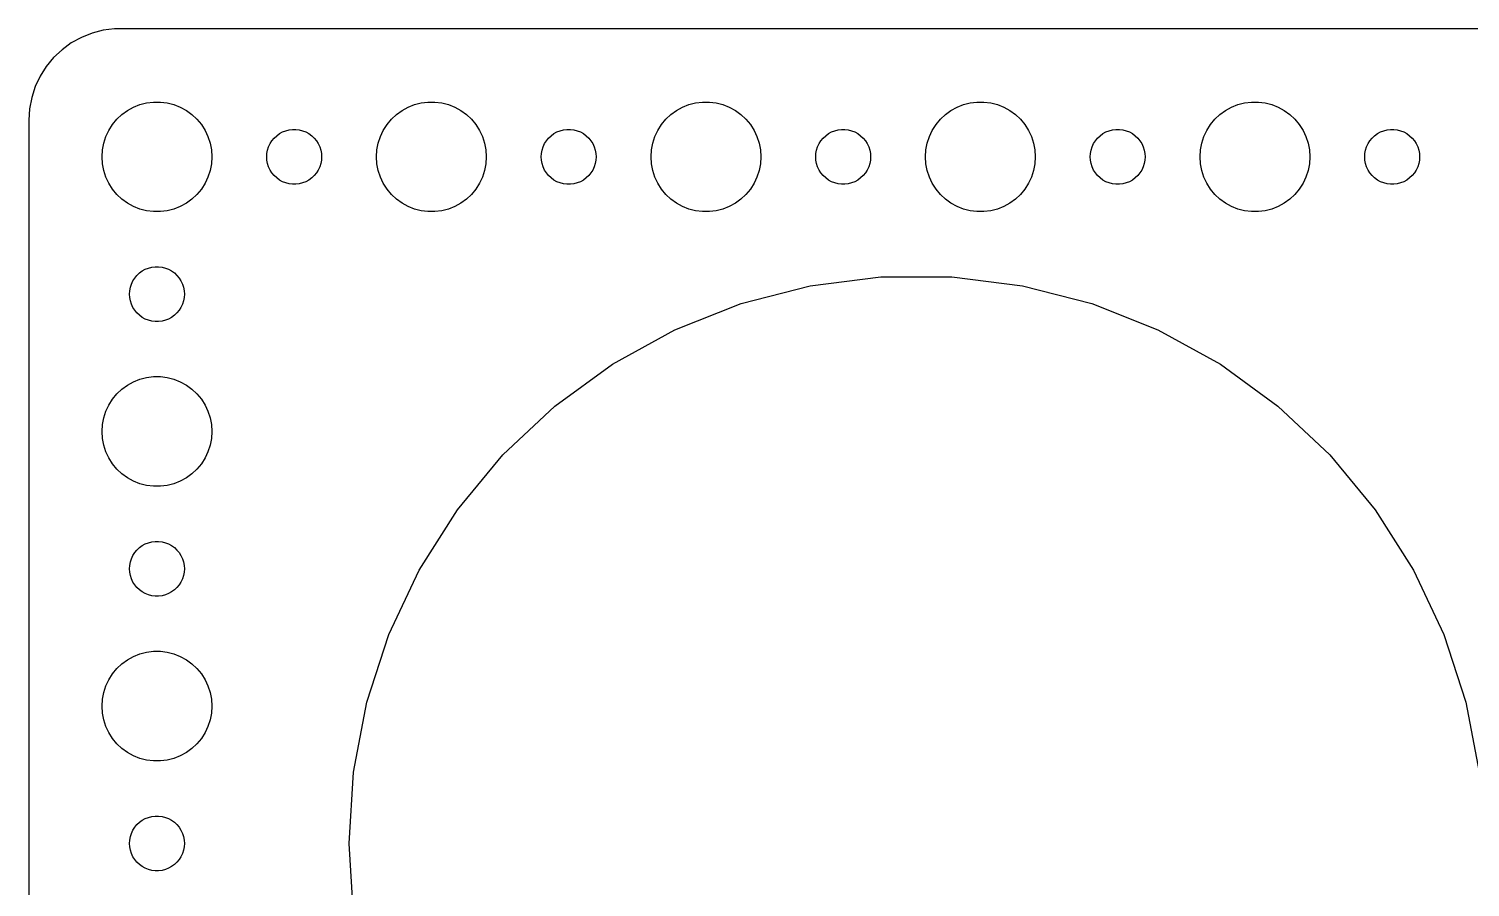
# Model space of a CAD drawing. Header units: metres. Extents: x -82 to 82, y -44 to 44.
# Drawn here: x -82 to -3.2, y -2.4 to 44.5 of the extents above; entities that cross this region are included whole.
import ezdxf

# ---------------------------------------------------------------- set-up
doc = ezdxf.new("R2010")
doc.units = ezdxf.units.M

msp = doc.modelspace()

# ---------------------------------------------------------------- linework, layer by layer
for p, q in [((-78.5451, 44.2553), (-79.1289, 44.0241)), ((-77.9369, 44.4114), (-78.5451, 44.2553)), ((-77.3139, 44.4901), (-77.9369, 44.4114)), ((77.3139, 44.4901), (-77.3139, 44.4901)), ((-80.1871, 43.3526), (-80.6448, 42.9227)), ((-79.6791, 43.7216), (-80.1871, 43.3526)), ((-79.1289, 44.0241), (-79.6791, 43.7216)), ((-80.6448, 42.9227), (-81.0451, 42.4389)), ((-81.3815, 41.9088), (-81.6489, 41.3406)), ((-81.0451, 42.4389), (-81.3815, 41.9088)), ((-81.6489, 41.3406), (-81.8429, 40.7434)), ((-81.8429, 40.7434), (-81.9606, 40.1267)), ((-76.6075, 40.033), (-76.2773, 40.2145)), ((-76.2773, 40.2145), (-75.927, 40.3532)), ((-75.927, 40.3532), (-75.5621, 40.4469)), ((-75.5621, 40.4469), (-75.1884, 40.4941)), ((-75.1884, 40.4941), (-74.8116, 40.4941)), ((-74.8116, 40.4941), (-74.4379, 40.4469)), ((-74.4379, 40.4469), (-74.073, 40.3532)), ((-74.073, 40.3532), (-73.7227, 40.2145)), ((-73.7227, 40.2145), (-73.3925, 40.033)), ((-61.6075, 40.033), (-61.2773, 40.2145)), ((-61.2773, 40.2145), (-60.927, 40.3532)), ((-60.927, 40.3532), (-60.5621, 40.4469)), ((-60.5621, 40.4469), (-60.1884, 40.4941)), ((-60.1884, 40.4941), (-59.8116, 40.4941)), ((-59.8116, 40.4941), (-59.4379, 40.4469)), ((-59.4379, 40.4469), (-59.0729, 40.3532)), ((-59.0729, 40.3532), (-58.7227, 40.2145)), ((-58.7227, 40.2145), (-58.3925, 40.033)), ((-46.6075, 40.033), (-46.2773, 40.2145)), ((-46.2773, 40.2145), (-45.927, 40.3532)), ((-45.927, 40.3532), (-45.5621, 40.4469)), ((-45.5621, 40.4469), (-45.1884, 40.4941)), ((-45.1884, 40.4941), (-44.8116, 40.4941)), ((-44.8116, 40.4941), (-44.4379, 40.4469)), ((-44.4379, 40.4469), (-44.0729, 40.3532)), ((-44.0729, 40.3532), (-43.7227, 40.2145)), ((-43.7227, 40.2145), (-43.3925, 40.033)), ((-31.6075, 40.033), (-31.2773, 40.2145)), ((-31.2773, 40.2145), (-30.927, 40.3532)), ((-30.927, 40.3532), (-30.5621, 40.4469)), ((-30.5621, 40.4469), (-30.1884, 40.4941)), ((-30.1884, 40.4941), (-29.8116, 40.4941)), ((-29.8116, 40.4941), (-29.4379, 40.4469)), ((-29.4379, 40.4469), (-29.0729, 40.3532)), ((-29.0729, 40.3532), (-28.7227, 40.2145)), ((-28.7227, 40.2145), (-28.3925, 40.033)), ((-16.6075, 40.033), (-16.2773, 40.2145)), ((-16.2773, 40.2145), (-15.927, 40.3532)), ((-15.927, 40.3532), (-15.5621, 40.4469)), ((-15.5621, 40.4469), (-15.1884, 40.4941)), ((-15.1884, 40.4941), (-14.8116, 40.4941)), ((-14.8116, 40.4941), (-14.4379, 40.4469)), ((-14.4379, 40.4469), (-14.0729, 40.3532)), ((-14.0729, 40.3532), (-13.7227, 40.2145)), ((-13.7227, 40.2145), (-13.3925, 40.033)), ((-81.9606, 40.1267), (-82, 39.5)), ((-82, 39.5), (-82, -39.5)), ((-77.427, 39.2634), (-77.1869, 39.5536)), ((-77.1869, 39.5536), (-76.9123, 39.8115)), ((-76.9123, 39.8115), (-76.6075, 40.033)), ((-73.3925, 40.033), (-73.0877, 39.8115)), ((-73.0877, 39.8115), (-72.8131, 39.5536)), ((-72.8131, 39.5536), (-72.573, 39.2634)), ((-62.427, 39.2634), (-62.1869, 39.5536)), ((-62.1869, 39.5536), (-61.9123, 39.8115)), ((-61.9123, 39.8115), (-61.6075, 40.033)), ((-58.3925, 40.033), (-58.0877, 39.8115)), ((-58.0877, 39.8115), (-57.8131, 39.5536)), ((-57.8131, 39.5536), (-57.5729, 39.2634)), ((-47.427, 39.2634), (-47.1869, 39.5536)), ((-47.1869, 39.5536), (-46.9123, 39.8115)), ((-46.9123, 39.8115), (-46.6075, 40.033)), ((-43.3925, 40.033), (-43.0877, 39.8115)), ((-43.0877, 39.8115), (-42.8131, 39.5536)), ((-42.8131, 39.5536), (-42.5729, 39.2634)), ((-32.427, 39.2634), (-32.1869, 39.5536)), ((-32.1869, 39.5536), (-31.9123, 39.8115)), ((-31.9123, 39.8115), (-31.6075, 40.033)), ((-28.3925, 40.033), (-28.0877, 39.8115)), ((-28.0877, 39.8115), (-27.8131, 39.5536)), ((-27.8131, 39.5536), (-27.5729, 39.2634)), ((-17.427, 39.2634), (-17.1869, 39.5536)), ((-17.1869, 39.5536), (-16.9123, 39.8115)), ((-16.9123, 39.8115), (-16.6075, 40.033)), ((-13.3925, 40.033), (-13.0877, 39.8115)), ((-13.0877, 39.8115), (-12.8131, 39.5536)), ((-12.8131, 39.5536), (-12.5729, 39.2634)), ((-77.9057, 38.2461), (-77.7893, 38.6044)), ((-77.7893, 38.6044), (-77.6289, 38.9453)), ((-77.6289, 38.9453), (-77.427, 39.2634)), ((-72.573, 39.2634), (-72.3711, 38.9453)), ((-72.3711, 38.9453), (-72.2107, 38.6044)), ((-72.2107, 38.6044), (-72.0943, 38.2461)), ((-68.5934, 38.5268), (-68.4561, 38.6558)), ((-68.4561, 38.6558), (-68.3037, 38.7665)), ((-68.3037, 38.7665), (-68.1387, 38.8572)), ((-68.1387, 38.8572), (-67.9635, 38.9266)), ((-67.9635, 38.9266), (-67.7811, 38.9734)), ((-67.7811, 38.9734), (-67.5942, 38.997)), ((-67.5942, 38.997), (-67.4058, 38.997)), ((-67.4058, 38.997), (-67.2189, 38.9734)), ((-67.2189, 38.9734), (-67.0365, 38.9266)), ((-67.0365, 38.9266), (-66.8613, 38.8572)), ((-66.8613, 38.8572), (-66.6963, 38.7665)), ((-66.6963, 38.7665), (-66.5439, 38.6558)), ((-66.5439, 38.6558), (-66.4065, 38.5268)), ((-62.9057, 38.2461), (-62.7893, 38.6044)), ((-62.7893, 38.6044), (-62.6289, 38.9453)), ((-62.6289, 38.9453), (-62.427, 39.2634)), ((-57.5729, 39.2634), (-57.3711, 38.9453)), ((-57.3711, 38.9453), (-57.2107, 38.6044)), ((-57.2107, 38.6044), (-57.0942, 38.2461)), ((-53.5934, 38.5268), (-53.4561, 38.6558)), ((-53.4561, 38.6558), (-53.3037, 38.7665)), ((-53.3037, 38.7665), (-53.1387, 38.8572)), ((-53.1387, 38.8572), (-52.9635, 38.9266)), ((-52.9635, 38.9266), (-52.7811, 38.9734)), ((-52.7811, 38.9734), (-52.5942, 38.997)), ((-52.5942, 38.997), (-52.4058, 38.997)), ((-52.4058, 38.997), (-52.2189, 38.9734)), ((-52.2189, 38.9734), (-52.0365, 38.9266)), ((-52.0365, 38.9266), (-51.8613, 38.8572)), ((-51.8613, 38.8572), (-51.6963, 38.7665)), ((-51.6963, 38.7665), (-51.5439, 38.6558)), ((-51.5439, 38.6558), (-51.4065, 38.5268)), ((-47.9057, 38.2461), (-47.7893, 38.6044)), ((-47.7893, 38.6044), (-47.6289, 38.9453)), ((-47.6289, 38.9453), (-47.427, 39.2634)), ((-42.5729, 39.2634), (-42.3711, 38.9453)), ((-42.3711, 38.9453), (-42.2107, 38.6044)), ((-42.2107, 38.6044), (-42.0942, 38.2461)), ((-38.5934, 38.5268), (-38.4561, 38.6558)), ((-38.4561, 38.6558), (-38.3037, 38.7665)), ((-38.3037, 38.7665), (-38.1387, 38.8572)), ((-38.1387, 38.8572), (-37.9635, 38.9266)), ((-37.9635, 38.9266), (-37.7811, 38.9734)), ((-37.7811, 38.9734), (-37.5942, 38.997)), ((-37.5942, 38.997), (-37.4058, 38.997)), ((-37.4058, 38.997), (-37.2189, 38.9734)), ((-37.2189, 38.9734), (-37.0365, 38.9266)), ((-37.0365, 38.9266), (-36.8613, 38.8572)), ((-36.8613, 38.8572), (-36.6963, 38.7665)), ((-36.6963, 38.7665), (-36.5439, 38.6558)), ((-36.5439, 38.6558), (-36.4065, 38.5268)), ((-32.9057, 38.2461), (-32.7893, 38.6044)), ((-32.7893, 38.6044), (-32.6289, 38.9453)), ((-32.6289, 38.9453), (-32.427, 39.2634)), ((-27.5729, 39.2634), (-27.3711, 38.9453)), ((-27.3711, 38.9453), (-27.2107, 38.6044)), ((-27.2107, 38.6044), (-27.0942, 38.2461)), ((-23.5934, 38.5268), (-23.4561, 38.6558)), ((-23.4561, 38.6558), (-23.3037, 38.7665)), ((-23.3037, 38.7665), (-23.1387, 38.8572)), ((-23.1387, 38.8572), (-22.9635, 38.9266)), ((-22.9635, 38.9266), (-22.7811, 38.9734)), ((-22.7811, 38.9734), (-22.5942, 38.997)), ((-22.5942, 38.997), (-22.4058, 38.997)), ((-22.4058, 38.997), (-22.2189, 38.9734)), ((-22.2189, 38.9734), (-22.0365, 38.9266)), ((-22.0365, 38.9266), (-21.8613, 38.8572)), ((-21.8613, 38.8572), (-21.6963, 38.7665)), ((-21.6963, 38.7665), (-21.5439, 38.6558)), ((-21.5439, 38.6558), (-21.4065, 38.5268)), ((-17.9057, 38.2461), (-17.7893, 38.6044)), ((-17.7893, 38.6044), (-17.6289, 38.9453)), ((-17.6289, 38.9453), (-17.427, 39.2634)), ((-12.5729, 39.2634), (-12.3711, 38.9453)), ((-12.3711, 38.9453), (-12.2107, 38.6044)), ((-12.2107, 38.6044), (-12.0942, 38.2461)), ((-8.59344, 38.5268), (-8.45613, 38.6558)), ((-8.45613, 38.6558), (-8.30373, 38.7665)), ((-8.30373, 38.7665), (-8.13866, 38.8572)), ((-8.13866, 38.8572), (-7.96352, 38.9266)), ((-7.96352, 38.9266), (-7.78107, 38.9734)), ((-7.78107, 38.9734), (-7.59418, 38.997)), ((-7.59418, 38.997), (-7.40581, 38.997)), ((-7.40581, 38.997), (-7.21892, 38.9734)), ((-7.21892, 38.9734), (-7.03647, 38.9266)), ((-7.03647, 38.9266), (-6.86133, 38.8572)), ((-6.86133, 38.8572), (-6.69626, 38.7665)), ((-6.69626, 38.7665), (-6.54385, 38.6558)), ((-6.54385, 38.6558), (-6.40654, 38.5268)), ((-78, 37.5), (-77.9763, 37.876)), ((-77.9763, 37.876), (-77.9057, 38.2461)), ((-72.0943, 38.2461), (-72.0237, 37.876)), ((-72.0237, 37.876), (-72, 37.5)), ((-68.9882, 37.688), (-68.9529, 37.873)), ((-68.9529, 37.873), (-68.8947, 38.0522)), ((-68.8947, 38.0522), (-68.8145, 38.2226)), ((-68.8145, 38.2226), (-68.7135, 38.3817)), ((-68.7135, 38.3817), (-68.5934, 38.5268)), ((-66.4065, 38.5268), (-66.2865, 38.3817)), ((-66.2865, 38.3817), (-66.1855, 38.2226)), ((-66.1855, 38.2226), (-66.1053, 38.0522)), ((-66.1053, 38.0522), (-66.0471, 37.873)), ((-66.0471, 37.873), (-66.0118, 37.688)), ((-63, 37.5), (-62.9763, 37.876)), ((-62.9763, 37.876), (-62.9057, 38.2461)), ((-57.0942, 38.2461), (-57.0237, 37.876)), ((-57.0237, 37.876), (-57, 37.5)), ((-53.9882, 37.688), (-53.9529, 37.873)), ((-53.9529, 37.873), (-53.8947, 38.0522)), ((-53.8947, 38.0522), (-53.8145, 38.2226)), ((-53.8145, 38.2226), (-53.7135, 38.3817)), ((-53.7135, 38.3817), (-53.5934, 38.5268)), ((-51.4065, 38.5268), (-51.2865, 38.3817)), ((-51.2865, 38.3817), (-51.1855, 38.2226)), ((-51.1855, 38.2226), (-51.1053, 38.0522)), ((-51.1053, 38.0522), (-51.0471, 37.873)), ((-51.0471, 37.873), (-51.0118, 37.688)), ((-48, 37.5), (-47.9763, 37.876)), ((-47.9763, 37.876), (-47.9057, 38.2461)), ((-42.0942, 38.2461), (-42.0237, 37.876)), ((-42.0237, 37.876), (-42, 37.5)), ((-38.9882, 37.688), (-38.9529, 37.873)), ((-38.9529, 37.873), (-38.8947, 38.0522)), ((-38.8947, 38.0522), (-38.8145, 38.2226)), ((-38.8145, 38.2226), (-38.7135, 38.3817)), ((-38.7135, 38.3817), (-38.5934, 38.5268)), ((-36.4065, 38.5268), (-36.2865, 38.3817)), ((-36.2865, 38.3817), (-36.1855, 38.2226)), ((-36.1855, 38.2226), (-36.1053, 38.0522)), ((-36.1053, 38.0522), (-36.0471, 37.873)), ((-36.0471, 37.873), (-36.0118, 37.688)), ((-33, 37.5), (-32.9763, 37.876)), ((-32.9763, 37.876), (-32.9057, 38.2461)), ((-27.0942, 38.2461), (-27.0237, 37.876)), ((-27.0237, 37.876), (-27, 37.5)), ((-23.9882, 37.688), (-23.9529, 37.873)), ((-23.9529, 37.873), (-23.8947, 38.0522)), ((-23.8947, 38.0522), (-23.8145, 38.2226)), ((-23.8145, 38.2226), (-23.7135, 38.3817)), ((-23.7135, 38.3817), (-23.5934, 38.5268)), ((-21.4065, 38.5268), (-21.2865, 38.3817)), ((-21.2865, 38.3817), (-21.1855, 38.2226)), ((-21.1855, 38.2226), (-21.1053, 38.0522)), ((-21.1053, 38.0522), (-21.0471, 37.873)), ((-21.0471, 37.873), (-21.0118, 37.688)), ((-18, 37.5), (-17.9763, 37.876)), ((-17.9763, 37.876), (-17.9057, 38.2461)), ((-12.0942, 38.2461), (-12.0237, 37.876)), ((-12.0237, 37.876), (-12, 37.5)), ((-8.98816, 37.688), (-8.95287, 37.873)), ((-8.95287, 37.873), (-8.89465, 38.0522)), ((-8.89465, 38.0522), (-8.81445, 38.2226)), ((-8.81445, 38.2226), (-8.71352, 38.3817)), ((-8.71352, 38.3817), (-8.59344, 38.5268)), ((-6.40654, 38.5268), (-6.28647, 38.3817)), ((-6.28647, 38.3817), (-6.18553, 38.2226)), ((-6.18553, 38.2226), (-6.10533, 38.0522)), ((-6.10533, 38.0522), (-6.04712, 37.873)), ((-6.04712, 37.873), (-6.01183, 37.688)), ((-77.9763, 37.124), (-78, 37.5)), ((-77.9057, 36.7539), (-77.9763, 37.124)), ((-72.0237, 37.124), (-72.0943, 36.7539)), ((-72, 37.5), (-72.0237, 37.124)), ((-69, 37.5), (-68.9882, 37.688)), ((-68.9882, 37.312), (-69, 37.5)), ((-68.9529, 37.127), (-68.9882, 37.312)), ((-68.8947, 36.9478), (-68.9529, 37.127)), ((-66.0471, 37.127), (-66.1053, 36.9478)), ((-66.0118, 37.312), (-66.0471, 37.127)), ((-66.0118, 37.688), (-66, 37.5)), ((-66, 37.5), (-66.0118, 37.312)), ((-62.9763, 37.124), (-63, 37.5)), ((-62.9057, 36.7539), (-62.9763, 37.124)), ((-57.0237, 37.124), (-57.0942, 36.7539)), ((-57, 37.5), (-57.0237, 37.124)), ((-54, 37.5), (-53.9882, 37.688)), ((-53.9882, 37.312), (-54, 37.5)), ((-53.9529, 37.127), (-53.9882, 37.312)), ((-53.8947, 36.9478), (-53.9529, 37.127)), ((-51.0471, 37.127), (-51.1053, 36.9478)), ((-51.0118, 37.312), (-51.0471, 37.127)), ((-51.0118, 37.688), (-51, 37.5)), ((-51, 37.5), (-51.0118, 37.312)), ((-47.9763, 37.124), (-48, 37.5)), ((-47.9057, 36.7539), (-47.9763, 37.124)), ((-42.0237, 37.124), (-42.0942, 36.7539)), ((-42, 37.5), (-42.0237, 37.124)), ((-39, 37.5), (-38.9882, 37.688)), ((-38.9882, 37.312), (-39, 37.5)), ((-38.9529, 37.127), (-38.9882, 37.312)), ((-38.8947, 36.9478), (-38.9529, 37.127)), ((-36.0471, 37.127), (-36.1053, 36.9478)), ((-36.0118, 37.312), (-36.0471, 37.127)), ((-36.0118, 37.688), (-36, 37.5)), ((-36, 37.5), (-36.0118, 37.312)), ((-32.9763, 37.124), (-33, 37.5)), ((-32.9057, 36.7539), (-32.9763, 37.124)), ((-27.0237, 37.124), (-27.0942, 36.7539)), ((-27, 37.5), (-27.0237, 37.124)), ((-24, 37.5), (-23.9882, 37.688)), ((-23.9882, 37.312), (-24, 37.5)), ((-23.9529, 37.127), (-23.9882, 37.312)), ((-23.8947, 36.9478), (-23.9529, 37.127)), ((-21.0471, 37.127), (-21.1053, 36.9478)), ((-21.0118, 37.312), (-21.0471, 37.127)), ((-21.0118, 37.688), (-21, 37.5)), ((-21, 37.5), (-21.0118, 37.312)), ((-17.9763, 37.124), (-18, 37.5)), ((-17.9057, 36.7539), (-17.9763, 37.124)), ((-12.0237, 37.124), (-12.0942, 36.7539)), ((-12, 37.5), (-12.0237, 37.124)), ((-9, 37.5), (-8.98816, 37.688)), ((-8.98816, 37.312), (-9, 37.5)), ((-8.95287, 37.127), (-8.98816, 37.312)), ((-8.89465, 36.9478), (-8.95287, 37.127)), ((-6.04712, 37.127), (-6.10533, 36.9478)), ((-6.01183, 37.312), (-6.04712, 37.127)), ((-6.01183, 37.688), (-6, 37.5)), ((-6, 37.5), (-6.01183, 37.312)), ((-77.7893, 36.3956), (-77.9057, 36.7539)), ((-77.6289, 36.0547), (-77.7893, 36.3956)), ((-72.2107, 36.3956), (-72.3711, 36.0547)), ((-72.0943, 36.7539), (-72.2107, 36.3956)), ((-68.8145, 36.7774), (-68.8947, 36.9478)), ((-68.7135, 36.6183), (-68.8145, 36.7774)), ((-68.5934, 36.4732), (-68.7135, 36.6183)), ((-68.4561, 36.3442), (-68.5934, 36.4732)), ((-68.3037, 36.2335), (-68.4561, 36.3442)), ((-68.1387, 36.1428), (-68.3037, 36.2335)), ((-66.6963, 36.2335), (-66.8613, 36.1428)), ((-66.5439, 36.3442), (-66.6963, 36.2335)), ((-66.4065, 36.4732), (-66.5439, 36.3442)), ((-66.2865, 36.6183), (-66.4065, 36.4732)), ((-66.1855, 36.7774), (-66.2865, 36.6183)), ((-66.1053, 36.9478), (-66.1855, 36.7774)), ((-62.7893, 36.3956), (-62.9057, 36.7539)), ((-62.6289, 36.0547), (-62.7893, 36.3956)), ((-57.2107, 36.3956), (-57.3711, 36.0547)), ((-57.0942, 36.7539), (-57.2107, 36.3956)), ((-53.8145, 36.7774), (-53.8947, 36.9478)), ((-53.7135, 36.6183), (-53.8145, 36.7774)), ((-53.5934, 36.4732), (-53.7135, 36.6183)), ((-53.4561, 36.3442), (-53.5934, 36.4732)), ((-53.3037, 36.2335), (-53.4561, 36.3442)), ((-53.1387, 36.1428), (-53.3037, 36.2335)), ((-51.6963, 36.2335), (-51.8613, 36.1428)), ((-51.5439, 36.3442), (-51.6963, 36.2335)), ((-51.4065, 36.4732), (-51.5439, 36.3442)), ((-51.2865, 36.6183), (-51.4065, 36.4732)), ((-51.1855, 36.7774), (-51.2865, 36.6183)), ((-51.1053, 36.9478), (-51.1855, 36.7774)), ((-47.7893, 36.3956), (-47.9057, 36.7539)), ((-47.6289, 36.0547), (-47.7893, 36.3956)), ((-42.2107, 36.3956), (-42.3711, 36.0547)), ((-42.0942, 36.7539), (-42.2107, 36.3956)), ((-38.8145, 36.7774), (-38.8947, 36.9478)), ((-38.7135, 36.6183), (-38.8145, 36.7774)), ((-38.5934, 36.4732), (-38.7135, 36.6183)), ((-38.4561, 36.3442), (-38.5934, 36.4732)), ((-38.3037, 36.2335), (-38.4561, 36.3442)), ((-38.1387, 36.1428), (-38.3037, 36.2335)), ((-36.6963, 36.2335), (-36.8613, 36.1428)), ((-36.5439, 36.3442), (-36.6963, 36.2335)), ((-36.4065, 36.4732), (-36.5439, 36.3442)), ((-36.2865, 36.6183), (-36.4065, 36.4732)), ((-36.1855, 36.7774), (-36.2865, 36.6183)), ((-36.1053, 36.9478), (-36.1855, 36.7774)), ((-32.7893, 36.3956), (-32.9057, 36.7539)), ((-32.6289, 36.0547), (-32.7893, 36.3956)), ((-27.2107, 36.3956), (-27.3711, 36.0547)), ((-27.0942, 36.7539), (-27.2107, 36.3956)), ((-23.8145, 36.7774), (-23.8947, 36.9478)), ((-23.7135, 36.6183), (-23.8145, 36.7774)), ((-23.5934, 36.4732), (-23.7135, 36.6183)), ((-23.4561, 36.3442), (-23.5934, 36.4732)), ((-23.3037, 36.2335), (-23.4561, 36.3442)), ((-23.1387, 36.1428), (-23.3037, 36.2335)), ((-21.6963, 36.2335), (-21.8613, 36.1428)), ((-21.5439, 36.3442), (-21.6963, 36.2335)), ((-21.4065, 36.4732), (-21.5439, 36.3442)), ((-21.2865, 36.6183), (-21.4065, 36.4732)), ((-21.1855, 36.7774), (-21.2865, 36.6183)), ((-21.1053, 36.9478), (-21.1855, 36.7774)), ((-17.7893, 36.3956), (-17.9057, 36.7539)), ((-17.6289, 36.0547), (-17.7893, 36.3956)), ((-12.2107, 36.3956), (-12.3711, 36.0547)), ((-12.0942, 36.7539), (-12.2107, 36.3956)), ((-8.81445, 36.7774), (-8.89465, 36.9478)), ((-8.71352, 36.6183), (-8.81445, 36.7774)), ((-8.59344, 36.4732), (-8.71352, 36.6183)), ((-8.45613, 36.3442), (-8.59344, 36.4732)), ((-8.30373, 36.2335), (-8.45613, 36.3442)), ((-8.13866, 36.1428), (-8.30373, 36.2335)), ((-6.69626, 36.2335), (-6.86133, 36.1428)), ((-6.54385, 36.3442), (-6.69626, 36.2335)), ((-6.40654, 36.4732), (-6.54385, 36.3442)), ((-6.28647, 36.6183), (-6.40654, 36.4732)), ((-6.18553, 36.7774), (-6.28647, 36.6183)), ((-6.10533, 36.9478), (-6.18553, 36.7774)), ((-77.427, 35.7366), (-77.6289, 36.0547)), ((-77.1869, 35.4464), (-77.427, 35.7366)), ((-76.9123, 35.1885), (-77.1869, 35.4464)), ((-72.8131, 35.4464), (-73.0877, 35.1885)), ((-72.573, 35.7366), (-72.8131, 35.4464)), ((-72.3711, 36.0547), (-72.573, 35.7366)), ((-67.9635, 36.0734), (-68.1387, 36.1428)), ((-67.7811, 36.0266), (-67.9635, 36.0734)), ((-67.5942, 36.003), (-67.7811, 36.0266)), ((-67.4058, 36.003), (-67.5942, 36.003)), ((-67.2189, 36.0266), (-67.4058, 36.003)), ((-67.0365, 36.0734), (-67.2189, 36.0266)), ((-66.8613, 36.1428), (-67.0365, 36.0734)), ((-62.427, 35.7366), (-62.6289, 36.0547)), ((-62.1869, 35.4464), (-62.427, 35.7366)), ((-61.9123, 35.1885), (-62.1869, 35.4464)), ((-57.8131, 35.4464), (-58.0877, 35.1885)), ((-57.5729, 35.7366), (-57.8131, 35.4464)), ((-57.3711, 36.0547), (-57.5729, 35.7366)), ((-52.9635, 36.0734), (-53.1387, 36.1428)), ((-52.7811, 36.0266), (-52.9635, 36.0734)), ((-52.5942, 36.003), (-52.7811, 36.0266)), ((-52.4058, 36.003), (-52.5942, 36.003)), ((-52.2189, 36.0266), (-52.4058, 36.003)), ((-52.0365, 36.0734), (-52.2189, 36.0266)), ((-51.8613, 36.1428), (-52.0365, 36.0734)), ((-47.427, 35.7366), (-47.6289, 36.0547)), ((-47.1869, 35.4464), (-47.427, 35.7366)), ((-46.9123, 35.1885), (-47.1869, 35.4464)), ((-42.8131, 35.4464), (-43.0877, 35.1885)), ((-42.5729, 35.7366), (-42.8131, 35.4464)), ((-42.3711, 36.0547), (-42.5729, 35.7366)), ((-37.9635, 36.0734), (-38.1387, 36.1428)), ((-37.7811, 36.0266), (-37.9635, 36.0734)), ((-37.5942, 36.003), (-37.7811, 36.0266)), ((-37.4058, 36.003), (-37.5942, 36.003)), ((-37.2189, 36.0266), (-37.4058, 36.003)), ((-37.0365, 36.0734), (-37.2189, 36.0266)), ((-36.8613, 36.1428), (-37.0365, 36.0734)), ((-32.427, 35.7366), (-32.6289, 36.0547)), ((-32.1869, 35.4464), (-32.427, 35.7366)), ((-31.9123, 35.1885), (-32.1869, 35.4464)), ((-27.8131, 35.4464), (-28.0877, 35.1885)), ((-27.5729, 35.7366), (-27.8131, 35.4464)), ((-27.3711, 36.0547), (-27.5729, 35.7366)), ((-22.9635, 36.0734), (-23.1387, 36.1428)), ((-22.7811, 36.0266), (-22.9635, 36.0734)), ((-22.5942, 36.003), (-22.7811, 36.0266)), ((-22.4058, 36.003), (-22.5942, 36.003)), ((-22.2189, 36.0266), (-22.4058, 36.003)), ((-22.0365, 36.0734), (-22.2189, 36.0266)), ((-21.8613, 36.1428), (-22.0365, 36.0734)), ((-17.427, 35.7366), (-17.6289, 36.0547)), ((-17.1869, 35.4464), (-17.427, 35.7366)), ((-16.9123, 35.1885), (-17.1869, 35.4464)), ((-12.8131, 35.4464), (-13.0877, 35.1885)), ((-12.5729, 35.7366), (-12.8131, 35.4464)), ((-12.3711, 36.0547), (-12.5729, 35.7366)), ((-7.96352, 36.0734), (-8.13866, 36.1428)), ((-7.78107, 36.0266), (-7.96352, 36.0734)), ((-7.59418, 36.003), (-7.78107, 36.0266)), ((-7.40581, 36.003), (-7.59418, 36.003)), ((-7.21892, 36.0266), (-7.40581, 36.003)), ((-7.03647, 36.0734), (-7.21892, 36.0266)), ((-6.86133, 36.1428), (-7.03647, 36.0734)), ((-76.6075, 34.967), (-76.9123, 35.1885)), ((-76.2773, 34.7855), (-76.6075, 34.967)), ((-75.927, 34.6468), (-76.2773, 34.7855)), ((-73.7227, 34.7855), (-74.073, 34.6468)), ((-73.3925, 34.967), (-73.7227, 34.7855)), ((-73.0877, 35.1885), (-73.3925, 34.967)), ((-61.6075, 34.967), (-61.9123, 35.1885)), ((-61.2773, 34.7855), (-61.6075, 34.967)), ((-60.927, 34.6468), (-61.2773, 34.7855)), ((-58.7227, 34.7855), (-59.0729, 34.6468)), ((-58.3925, 34.967), (-58.7227, 34.7855)), ((-58.0877, 35.1885), (-58.3925, 34.967)), ((-46.6075, 34.967), (-46.9123, 35.1885)), ((-46.2773, 34.7855), (-46.6075, 34.967)), ((-45.927, 34.6468), (-46.2773, 34.7855)), ((-43.7227, 34.7855), (-44.0729, 34.6468)), ((-43.3925, 34.967), (-43.7227, 34.7855)), ((-43.0877, 35.1885), (-43.3925, 34.967)), ((-31.6075, 34.967), (-31.9123, 35.1885)), ((-31.2773, 34.7855), (-31.6075, 34.967)), ((-30.927, 34.6468), (-31.2773, 34.7855)), ((-28.7227, 34.7855), (-29.0729, 34.6468)), ((-28.3925, 34.967), (-28.7227, 34.7855)), ((-28.0877, 35.1885), (-28.3925, 34.967)), ((-16.6075, 34.967), (-16.9123, 35.1885)), ((-16.2773, 34.7855), (-16.6075, 34.967)), ((-15.927, 34.6468), (-16.2773, 34.7855)), ((-13.7227, 34.7855), (-14.0729, 34.6468)), ((-13.3925, 34.967), (-13.7227, 34.7855)), ((-13.0877, 35.1885), (-13.3925, 34.967)), ((-75.5621, 34.5531), (-75.927, 34.6468)), ((-75.1884, 34.5059), (-75.5621, 34.5531)), ((-74.8116, 34.5059), (-75.1884, 34.5059)), ((-74.4379, 34.5531), (-74.8116, 34.5059)), ((-74.073, 34.6468), (-74.4379, 34.5531)), ((-60.5621, 34.5531), (-60.927, 34.6468)), ((-60.1884, 34.5059), (-60.5621, 34.5531)), ((-59.8116, 34.5059), (-60.1884, 34.5059)), ((-59.4379, 34.5531), (-59.8116, 34.5059)), ((-59.0729, 34.6468), (-59.4379, 34.5531)), ((-45.5621, 34.5531), (-45.927, 34.6468)), ((-45.1884, 34.5059), (-45.5621, 34.5531)), ((-44.8116, 34.5059), (-45.1884, 34.5059)), ((-44.4379, 34.5531), (-44.8116, 34.5059)), ((-44.0729, 34.6468), (-44.4379, 34.5531)), ((-30.5621, 34.5531), (-30.927, 34.6468)), ((-30.1884, 34.5059), (-30.5621, 34.5531)), ((-29.8116, 34.5059), (-30.1884, 34.5059)), ((-29.4379, 34.5531), (-29.8116, 34.5059)), ((-29.0729, 34.6468), (-29.4379, 34.5531)), ((-15.5621, 34.5531), (-15.927, 34.6468)), ((-15.1884, 34.5059), (-15.5621, 34.5531)), ((-14.8116, 34.5059), (-15.1884, 34.5059)), ((-14.4379, 34.5531), (-14.8116, 34.5059)), ((-14.0729, 34.6468), (-14.4379, 34.5531)), ((-76.3947, 30.5522), (-76.3145, 30.7226)), ((-76.3145, 30.7226), (-76.2135, 30.8817)), ((-76.2135, 30.8817), (-76.0934, 31.0268)), ((-76.0934, 31.0268), (-75.9561, 31.1558)), ((-75.9561, 31.1558), (-75.8037, 31.2665)), ((-75.8037, 31.2665), (-75.6387, 31.3572)), ((-75.6387, 31.3572), (-75.4635, 31.4266)), ((-75.4635, 31.4266), (-75.2811, 31.4734)), ((-75.2811, 31.4734), (-75.0942, 31.497)), ((-75.0942, 31.497), (-74.9058, 31.497)), ((-74.9058, 31.497), (-74.7189, 31.4734)), ((-74.7189, 31.4734), (-74.5365, 31.4266)), ((-74.5365, 31.4266), (-74.3613, 31.3572)), ((-74.3613, 31.3572), (-74.1963, 31.2665)), ((-74.1963, 31.2665), (-74.0439, 31.1558)), ((-74.0439, 31.1558), (-73.9065, 31.0268)), ((-73.9065, 31.0268), (-73.7865, 30.8817)), ((-73.7865, 30.8817), (-73.6855, 30.7226)), ((-73.6855, 30.7226), (-73.6053, 30.5522)), ((-39.3088, 30.4509), (-35.4465, 30.9388)), ((-35.4465, 30.9388), (-31.5535, 30.9388)), ((-31.5535, 30.9388), (-27.6912, 30.4509)), ((-76.5, 30), (-76.4882, 30.188)), ((-76.4882, 29.812), (-76.5, 30)), ((-76.4882, 30.188), (-76.4529, 30.373)), ((-76.4529, 30.373), (-76.3947, 30.5522)), ((-73.6053, 30.5522), (-73.5471, 30.373)), ((-73.5471, 30.373), (-73.5118, 30.188)), ((-73.5118, 30.188), (-73.5, 30)), ((-73.5, 30), (-73.5118, 29.812)), ((-43.0795, 29.4827), (-39.3088, 30.4509)), ((-27.6912, 30.4509), (-23.9205, 29.4827)), ((-76.4529, 29.627), (-76.4882, 29.812)), ((-76.3947, 29.4478), (-76.4529, 29.627)), ((-76.3145, 29.2774), (-76.3947, 29.4478)), ((-76.2135, 29.1183), (-76.3145, 29.2774)), ((-73.6855, 29.2774), (-73.7865, 29.1183)), ((-73.6053, 29.4478), (-73.6855, 29.2774)), ((-73.5471, 29.627), (-73.6053, 29.4478)), ((-73.5118, 29.812), (-73.5471, 29.627)), ((-46.6992, 28.0496), (-43.0795, 29.4827)), ((-23.9205, 29.4827), (-20.3008, 28.0496)), ((-76.0934, 28.9732), (-76.2135, 29.1183)), ((-75.9561, 28.8442), (-76.0934, 28.9732)), ((-75.8037, 28.7335), (-75.9561, 28.8442)), ((-75.6387, 28.6427), (-75.8037, 28.7335)), ((-75.4635, 28.5734), (-75.6387, 28.6427)), ((-75.2811, 28.5266), (-75.4635, 28.5734)), ((-75.0942, 28.503), (-75.2811, 28.5266)), ((-74.9058, 28.503), (-75.0942, 28.503)), ((-74.7189, 28.5266), (-74.9058, 28.503)), ((-74.5365, 28.5734), (-74.7189, 28.5266)), ((-74.3613, 28.6427), (-74.5365, 28.5734)), ((-74.1963, 28.7335), (-74.3613, 28.6427)), ((-74.0439, 28.8442), (-74.1963, 28.7335)), ((-73.9065, 28.9732), (-74.0439, 28.8442)), ((-73.7865, 29.1183), (-73.9065, 28.9732)), ((-50.1106, 26.1742), (-46.6992, 28.0496)), ((-20.3008, 28.0496), (-16.8894, 26.1742)), ((-53.2601, 23.8859), (-50.1106, 26.1742)), ((-16.8894, 26.1742), (-13.7399, 23.8859)), ((-76.6075, 25.033), (-76.2773, 25.2145)), ((-76.2773, 25.2145), (-75.927, 25.3532)), ((-75.927, 25.3532), (-75.5621, 25.4469)), ((-75.5621, 25.4469), (-75.1884, 25.4941)), ((-75.1884, 25.4941), (-74.8116, 25.4941)), ((-74.8116, 25.4941), (-74.4379, 25.4469)), ((-74.4379, 25.4469), (-74.073, 25.3532)), ((-74.073, 25.3532), (-73.7227, 25.2145)), ((-73.7227, 25.2145), (-73.3925, 25.033)), ((-77.427, 24.2634), (-77.1869, 24.5536)), ((-77.1869, 24.5536), (-76.9123, 24.8115)), ((-76.9123, 24.8115), (-76.6075, 25.033)), ((-73.3925, 25.033), (-73.0877, 24.8115)), ((-73.0877, 24.8115), (-72.8131, 24.5536)), ((-72.8131, 24.5536), (-72.573, 24.2634)), ((-77.7893, 23.6044), (-77.6289, 23.9453)), ((-77.6289, 23.9453), (-77.427, 24.2634)), ((-72.573, 24.2634), (-72.3711, 23.9453)), ((-72.3711, 23.9453), (-72.2107, 23.6044)), ((-56.098, 21.2209), (-53.2601, 23.8859)), ((-13.7399, 23.8859), (-10.902, 21.2209)), ((-78, 22.5), (-77.9763, 22.876)), ((-77.9763, 22.876), (-77.9057, 23.2461)), ((-77.9057, 23.2461), (-77.7893, 23.6044)), ((-72.2107, 23.6044), (-72.0943, 23.2461)), ((-72.0943, 23.2461), (-72.0237, 22.876)), ((-72.0237, 22.876), (-72, 22.5)), ((-77.9763, 22.124), (-78, 22.5)), ((-77.9057, 21.7539), (-77.9763, 22.124)), ((-72.0237, 22.124), (-72.0943, 21.7539)), ((-72, 22.5), (-72.0237, 22.124)), ((-77.7893, 21.3956), (-77.9057, 21.7539)), ((-77.6289, 21.0547), (-77.7893, 21.3956)), ((-72.2107, 21.3956), (-72.3711, 21.0547)), ((-72.0943, 21.7539), (-72.2107, 21.3956)), ((-77.427, 20.7366), (-77.6289, 21.0547)), ((-77.1869, 20.4464), (-77.427, 20.7366)), ((-72.573, 20.7366), (-72.8131, 20.4464)), ((-72.3711, 21.0547), (-72.573, 20.7366)), ((-58.5795, 18.2213), (-56.098, 21.2209)), ((-10.902, 21.2209), (-8.42047, 18.2213)), ((-76.9123, 20.1884), (-77.1869, 20.4464)), ((-76.6075, 19.967), (-76.9123, 20.1884)), ((-76.2773, 19.7855), (-76.6075, 19.967)), ((-75.927, 19.6468), (-76.2773, 19.7855)), ((-73.7227, 19.7855), (-74.073, 19.6468)), ((-73.3925, 19.967), (-73.7227, 19.7855)), ((-73.0877, 20.1884), (-73.3925, 19.967)), ((-72.8131, 20.4464), (-73.0877, 20.1884)), ((-75.5621, 19.5531), (-75.927, 19.6468)), ((-75.1884, 19.5059), (-75.5621, 19.5531)), ((-74.8116, 19.5059), (-75.1884, 19.5059)), ((-74.4379, 19.5531), (-74.8116, 19.5059)), ((-74.073, 19.6468), (-74.4379, 19.5531)), ((-60.6655, 14.9344), (-58.5795, 18.2213)), ((-8.42047, 18.2213), (-6.33449, 14.9344)), ((-76.3145, 15.7226), (-76.2135, 15.8817)), ((-76.2135, 15.8817), (-76.0934, 16.0268)), ((-76.0934, 16.0268), (-75.9561, 16.1558)), ((-75.9561, 16.1558), (-75.8037, 16.2665)), ((-75.8037, 16.2665), (-75.6387, 16.3572)), ((-75.6387, 16.3572), (-75.4635, 16.4266)), ((-75.4635, 16.4266), (-75.2811, 16.4734)), ((-75.2811, 16.4734), (-75.0942, 16.497)), ((-75.0942, 16.497), (-74.9058, 16.497)), ((-74.9058, 16.497), (-74.7189, 16.4734)), ((-74.7189, 16.4734), (-74.5365, 16.4266)), ((-74.5365, 16.4266), (-74.3613, 16.3572)), ((-74.3613, 16.3572), (-74.1963, 16.2665)), ((-74.1963, 16.2665), (-74.0439, 16.1558)), ((-74.0439, 16.1558), (-73.9065, 16.0268)), ((-73.9065, 16.0268), (-73.7865, 15.8817)), ((-73.7865, 15.8817), (-73.6855, 15.7226)), ((-76.5, 15), (-76.4882, 15.188)), ((-76.4882, 14.812), (-76.5, 15)), ((-76.4882, 15.188), (-76.4529, 15.373)), ((-76.4529, 15.373), (-76.3947, 15.5522)), ((-76.3947, 15.5522), (-76.3145, 15.7226)), ((-73.6855, 15.7226), (-73.6053, 15.5522)), ((-73.6053, 15.5522), (-73.5471, 15.373)), ((-73.5471, 15.373), (-73.5118, 15.188)), ((-73.5118, 15.188), (-73.5, 15)), ((-73.5, 15), (-73.5118, 14.812)), ((-76.4529, 14.627), (-76.4882, 14.812)), ((-76.3947, 14.4478), (-76.4529, 14.627)), ((-76.3145, 14.2774), (-76.3947, 14.4478)), ((-76.2135, 14.1183), (-76.3145, 14.2774)), ((-73.6855, 14.2774), (-73.7865, 14.1183)), ((-73.6053, 14.4478), (-73.6855, 14.2774)), ((-73.5471, 14.627), (-73.6053, 14.4478)), ((-73.5118, 14.812), (-73.5471, 14.627)), ((-62.3231, 11.4118), (-60.6655, 14.9344)), ((-6.33449, 14.9344), (-4.67693, 11.4118)), ((-76.0934, 13.9732), (-76.2135, 14.1183)), ((-75.9561, 13.8442), (-76.0934, 13.9732)), ((-75.8037, 13.7335), (-75.9561, 13.8442)), ((-75.6387, 13.6427), (-75.8037, 13.7335)), ((-75.4635, 13.5734), (-75.6387, 13.6427)), ((-75.2811, 13.5266), (-75.4635, 13.5734)), ((-75.0942, 13.5029), (-75.2811, 13.5266)), ((-74.9058, 13.5029), (-75.0942, 13.5029)), ((-74.7189, 13.5266), (-74.9058, 13.5029)), ((-74.5365, 13.5734), (-74.7189, 13.5266)), ((-74.3613, 13.6427), (-74.5365, 13.5734)), ((-74.1963, 13.7335), (-74.3613, 13.6427)), ((-74.0439, 13.8442), (-74.1963, 13.7335)), ((-73.9065, 13.9732), (-74.0439, 13.8442)), ((-73.7865, 14.1183), (-73.9065, 13.9732)), ((-63.5261, 7.70938), (-62.3231, 11.4118)), ((-4.67693, 11.4118), (-3.47391, 7.70938)), ((-76.2773, 10.2145), (-75.927, 10.3532)), ((-75.927, 10.3532), (-75.5621, 10.4469)), ((-75.5621, 10.4469), (-75.1884, 10.4941)), ((-75.1884, 10.4941), (-74.8116, 10.4941)), ((-74.8116, 10.4941), (-74.4379, 10.4469)), ((-74.4379, 10.4469), (-74.073, 10.3532)), ((-74.073, 10.3532), (-73.7227, 10.2145)), ((-77.427, 9.26335), (-77.1869, 9.55363)), ((-77.1869, 9.55363), (-76.9123, 9.81154)), ((-76.9123, 9.81154), (-76.6075, 10.033)), ((-76.6075, 10.033), (-76.2773, 10.2145)), ((-73.7227, 10.2145), (-73.3925, 10.033)), ((-73.3925, 10.033), (-73.0877, 9.81154)), ((-73.0877, 9.81154), (-72.8131, 9.55363)), ((-72.8131, 9.55363), (-72.573, 9.26335)), ((-77.7893, 8.60437), (-77.6289, 8.94525)), ((-77.6289, 8.94525), (-77.427, 9.26335)), ((-72.573, 9.26335), (-72.3711, 8.94525)), ((-72.3711, 8.94525), (-72.2107, 8.60437)), ((-77.9763, 7.87599), (-77.9057, 8.24606)), ((-77.9057, 8.24606), (-77.7893, 8.60437)), ((-72.2107, 8.60437), (-72.0943, 8.24606)), ((-72.0943, 8.24606), (-72.0237, 7.87599)), ((-78, 7.5), (-77.9763, 7.87599)), ((-77.9763, 7.12399), (-78, 7.5)), ((-77.9057, 6.75392), (-77.9763, 7.12399)), ((-72.0237, 7.12399), (-72.0943, 6.75392)), ((-72.0237, 7.87599), (-72, 7.5)), ((-72, 7.5), (-72.0237, 7.12399)), ((-64.2556, 3.88533), (-63.5261, 7.70938)), ((-3.47391, 7.70938), (-2.74443, 3.88533)), ((-77.7893, 6.39561), (-77.9057, 6.75392)), ((-77.6289, 6.05473), (-77.7893, 6.39561)), ((-72.2107, 6.39561), (-72.3711, 6.05473)), ((-72.0943, 6.75392), (-72.2107, 6.39561)), ((-77.427, 5.73663), (-77.6289, 6.05473)), ((-77.1869, 5.44635), (-77.427, 5.73663)), ((-72.573, 5.73663), (-72.8131, 5.44635)), ((-72.3711, 6.05473), (-72.573, 5.73663)), ((-76.9123, 5.18845), (-77.1869, 5.44635)), ((-76.6075, 4.96701), (-76.9123, 5.18845)), ((-76.2773, 4.78551), (-76.6075, 4.96701)), ((-75.927, 4.64682), (-76.2773, 4.78551)), ((-73.7227, 4.78551), (-74.073, 4.64682)), ((-73.3925, 4.96701), (-73.7227, 4.78551)), ((-73.0877, 5.18845), (-73.3925, 4.96701)), ((-72.8131, 5.44635), (-73.0877, 5.18845)), ((-75.5621, 4.55313), (-75.927, 4.64682)), ((-75.1884, 4.50591), (-75.5621, 4.55313)), ((-74.8116, 4.50591), (-75.1884, 4.50591)), ((-74.4379, 4.55313), (-74.8116, 4.50591)), ((-74.073, 4.64682), (-74.4379, 4.55313)), ((-64.5, 0), (-64.2556, 3.88533)), ((-76.3145, 0.72263), (-76.2135, 0.88167)), ((-76.2135, 0.88167), (-76.0934, 1.02681)), ((-76.0934, 1.02681), (-75.9561, 1.15576)), ((-75.9561, 1.15576), (-75.8037, 1.26648)), ((-75.8037, 1.26648), (-75.6387, 1.35724)), ((-75.6387, 1.35724), (-75.4635, 1.42657)), ((-75.4635, 1.42657), (-75.2811, 1.47342)), ((-75.2811, 1.47342), (-75.0942, 1.49704)), ((-75.0942, 1.49704), (-74.9058, 1.49704)), ((-74.9058, 1.49704), (-74.7189, 1.47342)), ((-74.7189, 1.47342), (-74.5365, 1.42657)), ((-74.5365, 1.42657), (-74.3613, 1.35724)), ((-74.3613, 1.35724), (-74.1963, 1.26648)), ((-74.1963, 1.26648), (-74.0439, 1.15576)), ((-74.0439, 1.15576), (-73.9065, 1.02681)), ((-73.9065, 1.02681), (-73.7865, 0.88167)), ((-73.7865, 0.88167), (-73.6855, 0.72263)), ((-76.5, 0), (-76.4882, 0.18799)), ((-76.4882, -0.18799), (-76.5, 0)), ((-76.4882, 0.18799), (-76.4529, 0.37303)), ((-76.4529, 0.37303), (-76.3947, 0.55219)), ((-76.3947, 0.55219), (-76.3145, 0.72263)), ((-73.6855, 0.72263), (-73.6053, 0.55219)), ((-73.6053, 0.55219), (-73.5471, 0.37303)), ((-73.5471, 0.37303), (-73.5118, 0.18799)), ((-73.5118, 0.18799), (-73.5, 0)), ((-73.5, 0), (-73.5118, -0.18799)), ((-64.2556, -3.88533), (-64.5, 0)), ((-76.4529, -0.37303), (-76.4882, -0.18799)), ((-76.3947, -0.55219), (-76.4529, -0.37303)), ((-76.3145, -0.72263), (-76.3947, -0.55219)), ((-76.2135, -0.88167), (-76.3145, -0.72263)), ((-73.6855, -0.72263), (-73.7865, -0.88167)), ((-73.6053, -0.55219), (-73.6855, -0.72263)), ((-73.5471, -0.37303), (-73.6053, -0.55219)), ((-73.5118, -0.18799), (-73.5471, -0.37303)), ((-76.0934, -1.02681), (-76.2135, -0.88167)), ((-75.9561, -1.15576), (-76.0934, -1.02681)), ((-75.8037, -1.26648), (-75.9561, -1.15576)), ((-75.6387, -1.35724), (-75.8037, -1.26648)), ((-75.4635, -1.42657), (-75.6387, -1.35724)), ((-75.2811, -1.47342), (-75.4635, -1.42657)), ((-75.0942, -1.49704), (-75.2811, -1.47342)), ((-74.9058, -1.49704), (-75.0942, -1.49704)), ((-74.7189, -1.47342), (-74.9058, -1.49704)), ((-74.5365, -1.42657), (-74.7189, -1.47342)), ((-74.3613, -1.35724), (-74.5365, -1.42657)), ((-74.1963, -1.26648), (-74.3613, -1.35724)), ((-74.0439, -1.15576), (-74.1963, -1.26648)), ((-73.9065, -1.02681), (-74.0439, -1.15576)), ((-73.7865, -0.88167), (-73.9065, -1.02681))]:
    msp.add_line(p, q)

doc.saveas('drawing.dxf')
